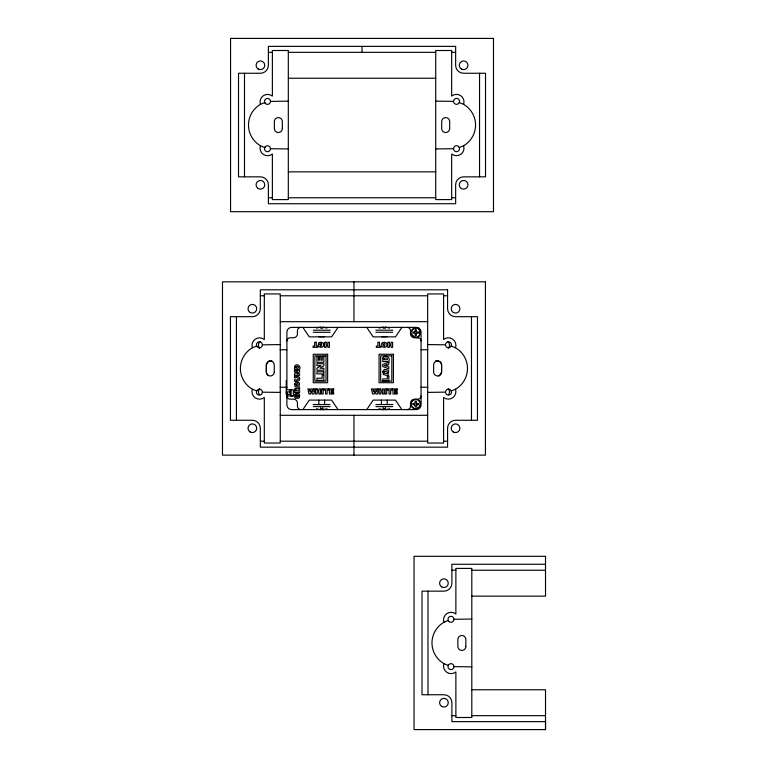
<?xml version="1.0" encoding="UTF-8"?>
<svg xmlns="http://www.w3.org/2000/svg" width="768" height="768" viewBox="0 0 768 768"><rect width="100%" height="100%" fill="white"/><g stroke="black" fill="none" stroke-linecap="round" stroke-linejoin="round"><path stroke-width="1.15" d="M318.845 404.534L318.845 400.109M324.595 404.534L324.595 400.109M381.446 404.534L381.446 400.109M387.197 404.534L387.197 400.109M415.162 331.997L412.8 331.997L412.8 333.168L415.162 333.168L415.162 335.51L416.342 335.51L416.342 333.168L418.714 333.168L418.714 331.997L416.342 331.997L416.342 329.654L415.162 329.654L415.162 331.565M415.162 403.037L415.162 401.117L416.342 401.117L416.342 403.459L418.714 403.459L418.714 404.63L416.342 405.062M384.134 371.798L384.134 372.835A1.104 1.104 0 0 0 384.672 373.382L386.861 373.382A1.094 1.094 0 0 0 387.475 372.586L386.87 371.242L384.662 371.242M411.187 331.373C422.717 317.376 422.717 347.779 411.187 333.792M411.187 402.835L412.406 400.733L414.528 399.523M385.382 327.178L385.382 328.166L383.27 328.166L383.27 327.062L379.046 328.09M338.016 327.379L331.622 336.864L309.264 336.864L302.88 327.379M302.88 409.603L309.264 400.109L331.622 400.109L338.016 409.603M401.885 327.379L395.501 336.864L373.142 336.864L366.758 327.379M366.758 409.603L373.142 400.109L395.501 400.109L401.885 409.603M389.606 408.739L385.382 409.766L385.382 407.674M260.016 341.587L259.219 342.518A4.656 4.656 0 0 0 259.718 348.211M319.037 342.874L320.957 342.182L322.906 342.806A2.342 2.342 0 0 1 323.578 343.987C324.989 348.662 316.627 348.202 318.538 343.69A2.16 2.16 0 0 1 319.037 342.874A2.218 2.218 0 0 1 319.843 342.365M382.272 342.874L384.202 342.182L386.141 342.806A2.342 2.342 0 0 1 386.813 343.987C388.234 348.662 379.862 348.202 381.773 343.69A2.16 2.16 0 0 1 382.272 342.874A2.218 2.218 0 0 1 383.078 342.365M327.005 408.739L322.781 409.766L322.781 407.674M260.429 104.352A7.565 7.565 0 0 1 272.381 96.096L272.381 50.506L288.317 50.506L288.317 199.594L272.381 199.594L272.381 154.042A7.574 7.574 0 0 1 260.429 145.747A23.904 23.904 0 0 1 260.429 104.352L264.758 102.557M459.283 147.542L463.613 145.747A23.904 23.904 0 0 0 463.613 104.352A7.574 7.574 0 0 0 451.661 96.058L451.661 50.506L435.725 50.506L435.725 199.594L451.661 199.594L451.661 154.003A7.565 7.565 0 0 0 463.613 145.747M252.365 347.789A7.565 7.565 0 0 1 264.317 339.542L264.317 293.942L280.253 293.942L280.253 443.03L264.317 443.03L264.317 397.478A7.574 7.574 0 0 1 252.365 389.194A23.904 23.904 0 0 1 252.365 347.789L256.694 345.994M451.219 390.979L455.539 389.194A23.904 23.904 0 0 0 455.539 347.789A7.574 7.574 0 0 0 443.587 339.504L443.587 293.942L427.661 293.942L427.661 443.03L443.587 443.03L443.587 397.44A7.565 7.565 0 0 0 455.539 389.194M443.923 622.253A7.565 7.565 0 0 1 455.875 613.997L455.875 568.406L471.811 568.406L471.811 717.494L455.875 717.494L455.875 671.942A7.574 7.574 0 0 1 443.923 663.648A23.904 23.904 0 0 1 443.923 622.253L448.253 620.458M322.781 408.672L320.669 408.672M385.382 408.672L383.27 408.672M414.73 403.459L412.8 403.459L412.8 404.63L415.162 405.062M416.774 404.63L416.342 406.973L415.162 406.973L414.73 404.63M270.47 101.395L288.317 101.146M453.571 148.704L435.725 148.954M262.406 344.842L280.253 344.582M445.498 392.141L427.661 392.39M453.965 619.296L471.811 619.046M268.397 52.339L272.381 52.339M288.317 52.339L435.725 52.339M451.661 52.339L455.645 52.339M288.317 78.24L435.725 78.24M435.725 101.146L453.571 101.366M288.317 148.954L270.47 148.733M288.317 171.859L435.725 171.859M268.397 197.76L272.381 197.76M288.317 197.76L435.725 197.76M451.661 197.76L455.645 197.76M260.333 295.786L264.317 295.786M280.253 295.786L427.661 295.786M443.587 295.786L447.571 295.786M280.253 321.677L427.661 321.677M313.277 330.202L330.173 330.202M375.869 330.202L392.774 330.202M313.277 332.294L330.173 332.294M375.869 332.294L392.774 332.294M318.864 336.72L324.586 336.72M381.466 336.72L387.178 336.72M427.661 344.582L445.498 344.803M280.138 349.738L286.906 349.738M421.056 349.738L427.824 349.738M280.138 387.245L286.906 387.245M421.056 387.245L427.824 387.245M286.272 391.862L290.102 391.862M280.253 392.39L262.406 392.179M286.272 392.65L287.549 392.65L287.549 393.59L286.272 393.59M291.062 395.846L293.299 395.846M286.906 397.114L286.906 395.971L293.299 395.971L293.299 389.779L286.906 389.779L286.906 332.122A4.771 4.771 0 0 1 291.696 327.398L416.266 327.379A4.771 4.771 0 0 1 421.066 332.122L421.056 404.851A4.771 4.771 0 0 1 416.266 409.584L291.696 409.603A4.771 4.771 0 0 1 286.896 404.851L286.906 394.147M313.834 404.534L313.277 404.534L329.885 404.534M314.41 404.534L321.725 404.534M323.914 404.534L325.949 404.534M327.696 404.534L329.04 404.534M375.869 404.534L392.774 404.534M313.277 406.627L330.173 406.627M375.869 406.627L392.774 406.627M280.253 415.296L427.661 415.296M260.333 441.197L264.317 441.197M280.253 441.197L427.661 441.197M443.587 441.197L447.571 441.197M545.52 564.269L451.891 564.269L451.891 583.19A7.968 7.968 0 0 1 443.923 591.158L422.016 591.158L422.016 694.742L443.923 694.742A7.968 7.968 0 0 1 451.891 702.71L451.891 721.632L545.52 721.632M451.891 570.24L455.875 570.24M471.811 570.24L545.52 570.24M471.811 596.141L545.52 596.141L545.52 556.301L414.048 556.301L414.048 729.6L545.52 729.6L545.52 689.76L471.811 689.76M471.811 666.854L453.965 666.634M451.891 715.661L455.875 715.661M471.811 715.661L545.52 715.661M545.52 720.634L545.52 729.6M385.411 327.11L389.606 328.09M459.274 102.547L463.613 104.352M260.429 145.747L264.768 147.552M451.2 345.994L455.539 347.789M252.365 389.194L256.704 390.989M443.923 663.648L448.262 665.453M379.046 408.739L383.27 409.766L383.27 407.674M316.445 408.739L320.669 409.766L320.669 407.674M418.118 399.994C425.606 404.592 413.702 413.616 411.187 405.264M447.917 341.558L448.723 342.49A4.656 4.656 0 0 1 448.262 348.182M298.502 395.453L297.754 394.906L297.754 395.952L296.698 395.952L296.698 393.542L298.877 393.542L299.654 395.347L299.386 397.498A2.064 2.064 0 0 1 298.752 398.208L295.594 398.352A2.189 2.189 0 0 1 294.835 397.661L294.566 394.714L295.862 393.61L295.555 396.24A0.979 0.979 0 0 0 295.891 396.816L297.744 397.046L298.55 396.211A1.622 1.622 0 0 0 298.502 395.453M287.155 397.19L286.906 395.971A3.206 3.206 0 0 0 290.131 399.149L293.357 399.158A4.09 4.09 0 0 1 297.466 402.874L297.446 406.234A3.379 3.379 0 0 0 300.845 409.584M479.549 73.258L479.549 176.842M471.475 316.694L471.475 420.278M427.987 591.158L427.987 694.742M362.016 46.368L362.016 52.339M353.952 281.837L353.952 321.677M353.952 415.296L353.952 455.136M327.005 328.09L322.81 327.11L322.781 328.166L320.669 328.166L320.669 327.062L316.445 328.09M291.062 389.395L291.062 395.971M290.102 389.645L290.102 394.387L286.272 394.387L286.272 380.467M244.493 73.258L244.493 176.842M236.429 316.694L236.429 420.278M448.243 388.771A4.656 4.656 0 0 1 448.742 394.454M268.685 375.638A4.762 4.762 0 0 1 267.715 374.89A4.666 4.666 0 0 1 266.371 371.549L266.429 364.598L268.349 361.555A4.771 4.771 0 0 1 271.872 360.739M259.238 394.483A4.656 4.656 0 0 1 259.699 388.79M435.696 360.816A4.762 4.762 0 0 1 440.246 362.093A4.666 4.666 0 0 1 441.59 365.424L441.533 372.374L439.613 375.427A4.771 4.771 0 0 1 438.528 376.003M407.117 409.584A3.379 3.379 0 0 0 410.525 406.234L410.515 402.874A4.09 4.09 0 0 1 414.605 399.178L417.83 399.158A3.206 3.206 0 0 0 421.066 395.971M421.066 341.011A3.206 3.206 0 0 0 417.83 337.824L414.605 337.814A4.09 4.09 0 0 1 410.506 334.109L410.515 330.739A3.379 3.379 0 0 0 407.117 327.389M300.845 327.389A3.379 3.379 0 0 0 297.437 330.739L297.446 334.109A4.09 4.09 0 0 1 293.357 337.805L290.131 337.814A3.206 3.206 0 0 0 286.896 341.011M419.078 329.27A4.742 4.742 0 0 0 412.406 329.27A4.656 4.656 0 0 0 412.406 335.894A4.742 4.742 0 0 0 419.098 335.894A4.656 4.656 0 0 0 419.098 329.27M384.125 371.942A1.104 1.104 0 0 1 384.653 371.386M419.078 400.733A4.742 4.742 0 0 0 412.406 400.733A4.656 4.656 0 0 0 412.406 407.366A4.742 4.742 0 0 0 419.098 407.357A4.656 4.656 0 0 0 419.098 400.733M319.968 344.467C321.341 349.891 323.107 340.474 319.968 344.467M383.203 344.467C384.576 349.891 386.342 340.474 383.203 344.467M294.528 389.347L294.499 392.592L299.606 392.592L299.606 391.018L297.533 391.018L299.606 389.376L299.606 387.61C297.734 390.893 295.939 386.16 294.528 389.347M295.67 367.19L295.651 367.862C301.44 369.456 297.11 364.186 295.67 367.19M299.693 378.672L299.251 380.486L297.946 381.187L294.499 381.216L294.499 379.661C299.664 381.389 299.674 376.195 294.499 377.933L294.499 376.368L297.984 376.406L299.357 377.251L299.693 378.672M384.115 358.934L384.096 359.741L387.427 359.741C388.157 357.658 384.48 357.168 384.115 358.934M294.451 384.096L295.104 386.621L297.878 387.226A2.381 2.381 0 0 0 299.069 386.563L299.52 383.53A2.189 2.189 0 0 0 298.992 382.733L295.92 382.234L294.451 384.096M382.656 371.616L383.443 374.621L386.746 375.331A2.832 2.832 0 0 0 388.157 374.544L388.694 370.934A2.611 2.611 0 0 0 388.07 369.974L384.403 369.389L382.656 371.616M294.547 366.48L294.499 369.427L299.606 369.427C301.651 365.75 295.872 362.717 294.547 366.48M382.771 358.09L382.714 361.603L388.81 361.603C391.248 357.216 384.355 353.597 382.771 358.09M295.632 384.461C297.888 388.714 299.722 381.149 295.632 384.461M295.565 389.971L295.526 391.018L296.573 391.018L296.342 389.693L295.565 389.971M313.546 388.934L313.008 391.766L312.211 388.934L310.723 388.934L309.926 391.766L309.389 388.934L307.891 388.934L309.024 393.994L310.579 393.994L311.472 390.806L312.365 393.994L313.91 393.994L315.043 388.934L313.546 388.934M377.107 388.934L376.57 391.766L375.773 388.934L374.275 388.934L373.488 391.766L372.95 388.934L371.453 388.934L372.586 393.994L374.131 393.994L375.024 390.806L375.926 393.994L377.472 393.994L378.595 388.934L377.107 388.934M264.893 147.245L264.595 147.965A2.986 2.986 0 0 0 268.003 151.68A2.986 2.986 0 0 0 269.933 147.024A2.986 2.986 0 0 0 264.893 147.245M256.829 390.682L256.531 391.402A2.986 2.986 0 0 0 259.939 395.117A2.986 2.986 0 0 0 261.869 390.461A2.986 2.986 0 0 0 256.829 390.682M459.437 102.134L459.139 102.854A2.986 2.986 0 0 1 454.109 103.075A2.986 2.986 0 0 1 456.038 98.419A2.986 2.986 0 0 1 459.437 102.134M451.373 345.581L451.075 346.301A2.986 2.986 0 0 1 446.045 346.512A2.986 2.986 0 0 1 447.974 341.856A2.986 2.986 0 0 1 451.373 345.581M448.397 665.146L448.099 665.866A2.986 2.986 0 0 0 451.498 669.581A2.986 2.986 0 0 0 453.427 664.925A2.986 2.986 0 0 0 448.397 665.146M297.322 371.962L294.499 373.862L294.499 375.322L299.606 375.322L299.606 373.853L296.803 373.853L299.606 371.962L299.606 370.483L294.499 370.483L294.499 371.962L297.322 371.962M320.765 365.683L316.934 368.266L316.934 370.234L323.846 370.234L323.846 368.246L320.054 368.246L323.846 365.683L323.846 363.686L316.934 363.686L316.934 365.683L320.765 365.683M388.81 362.218L382.714 364.483L382.714 366.518L388.81 368.784L388.81 366.883L387.802 366.586L387.802 364.474L388.81 364.176L388.81 362.218M386.486 364.858L384.288 365.53L386.486 366.182L386.486 364.858M493.488 38.4L230.554 38.4L230.554 211.699L493.488 211.699L493.488 38.4M455.645 46.368L268.397 46.368L268.397 65.29A7.968 7.968 0 0 1 260.429 73.258L238.522 73.258L238.522 176.842L260.429 176.842A7.968 7.968 0 0 1 268.397 184.81L268.397 203.731L455.645 203.731L455.645 184.81A7.968 7.968 0 0 1 463.613 176.842L485.52 176.842L485.52 73.258L463.613 73.258A7.968 7.968 0 0 1 455.645 65.29L455.645 46.368M485.424 281.837L222.48 281.837L222.48 455.136L485.424 455.136L485.424 281.837M447.571 289.805L260.333 289.805L260.333 308.726A7.968 7.968 0 0 1 252.365 316.694L230.448 316.694L230.448 420.278L252.365 420.278A7.968 7.968 0 0 1 260.333 428.246L260.333 447.168L447.571 447.168L447.571 428.246A7.968 7.968 0 0 1 455.539 420.278L477.456 420.278L477.456 316.694L455.539 316.694A7.968 7.968 0 0 1 447.571 308.726L447.571 289.805M316.262 342.269L314.688 342.269L314.688 346.08L313.075 346.08L313.075 347.328L317.875 347.328L317.875 346.08L316.262 346.08L316.262 342.269M326.102 342.269L324.509 342.269L324.509 347.328L326.102 347.328L326.102 345.562L327.821 345.562L327.821 347.328L329.405 347.328L329.405 342.269L327.821 342.269L327.821 344.314L326.102 344.314L326.102 342.269M379.507 342.269L377.923 342.269L377.923 346.08L376.31 346.08L376.31 347.328L381.11 347.328L381.11 346.08L379.507 346.08L379.507 342.269M389.338 342.269L387.754 342.269L387.754 347.328L389.338 347.328L389.338 345.562L391.066 345.562L391.066 347.328L392.64 347.328L392.64 342.269L391.066 342.269L391.066 344.314L389.338 344.314L389.338 342.269M327.629 354.259L313.258 354.259L313.258 382.723L327.629 382.723L327.629 354.259M393.427 354.259L379.056 354.259L379.056 382.723L393.427 382.723L393.427 354.259M326.035 355.843L314.861 355.843L314.861 381.139L326.035 381.139L326.035 355.843M391.824 355.843L380.65 355.843L380.65 381.139L391.824 381.139L391.824 355.843M323.846 356.515L322.282 356.515L322.282 360.173L320.918 360.173L320.918 356.88L319.507 356.88L319.507 360.173L318.413 360.173L318.413 356.621L316.934 356.621L316.934 362.294L323.846 362.294L323.846 356.515M323.846 371.77L316.934 371.77L316.934 373.891L323.846 373.891L323.846 371.77M323.846 374.938L322.147 374.938L322.147 378.23L316.934 378.23L316.934 380.352L323.846 380.352L323.846 374.938M388.81 376.051L387.302 376.051L387.302 378.96L382.714 378.96L382.714 380.832L388.81 380.832L388.81 376.051M317.146 388.934L315.562 388.934L315.562 393.994L317.146 393.994L317.146 391.949L318.864 391.949L318.864 393.994L320.458 393.994L320.458 388.934L318.864 388.934L318.864 390.71L317.146 390.71L317.146 388.934M323.146 388.934L321.562 388.934L321.562 393.994L323.146 393.994L323.146 388.934M328.723 388.934L323.923 388.934L323.923 390.182L325.536 390.182L325.536 393.994L327.11 393.994L327.11 390.182L328.723 390.182L328.723 388.934M333.667 388.934L329.434 388.934L329.434 393.994L333.744 393.994L333.744 392.851L331.018 392.851L331.018 391.853L333.475 391.853L333.475 390.826L331.018 390.826L331.018 390.019L333.667 390.019L333.667 388.934M380.698 388.934L379.123 388.934L379.123 393.994L380.698 393.994L380.698 391.949L382.426 391.949L382.426 393.994L384.01 393.994L384.01 388.934L382.426 388.934L382.426 390.71L380.698 390.71L380.698 388.934M386.707 388.934L385.123 388.934L385.123 393.994L386.707 393.994L386.707 388.934M392.285 388.934L387.485 388.934L387.485 390.182L389.088 390.182L389.088 393.994L390.672 393.994L390.672 390.182L392.285 390.182L392.285 388.934M397.219 388.934L392.995 388.934L392.995 393.994L397.296 393.994L397.296 392.851L394.57 392.851L394.57 391.853L397.027 391.853L397.027 390.826L394.57 390.826L394.57 390.019L397.219 390.019L397.219 388.934M459.437 147.926L459.139 147.206A2.986 2.986 0 0 0 454.109 146.986A2.986 2.986 0 0 0 456.038 151.642A2.986 2.986 0 0 0 459.437 147.926M451.373 391.373L451.075 390.643A2.986 2.986 0 0 0 446.045 390.432A2.986 2.986 0 0 0 447.974 395.088A2.986 2.986 0 0 0 451.373 391.373M264.893 102.893L264.595 102.173A2.986 2.986 0 0 1 268.003 98.458A2.986 2.986 0 0 1 269.933 103.114A2.986 2.986 0 0 1 264.893 102.893M448.397 620.794L448.099 620.074A2.986 2.986 0 0 1 451.498 616.358A2.986 2.986 0 0 1 453.427 621.014A2.986 2.986 0 0 1 448.397 620.794M256.829 346.33L256.531 345.61A2.986 2.986 0 0 1 259.939 341.894A2.986 2.986 0 0 1 261.869 346.55A2.986 2.986 0 0 1 256.829 346.33M465.84 646.435L465.84 639.466A3.984 3.984 0 0 0 461.856 635.482A3.984 3.984 0 0 0 457.872 639.466L457.872 646.435A3.984 3.984 0 0 0 461.856 650.419A3.984 3.984 0 0 0 465.84 646.435M449.664 128.534L449.664 121.565A3.984 3.984 0 0 0 445.68 117.581A3.984 3.984 0 0 0 441.696 121.565L441.696 128.534A3.984 3.984 0 0 0 445.68 132.518A3.984 3.984 0 0 0 449.664 128.534M441.6 371.971L441.6 365.002A3.984 3.984 0 0 0 437.616 361.018A3.984 3.984 0 0 0 433.632 365.002L433.632 371.971A3.984 3.984 0 0 0 437.616 375.955A3.984 3.984 0 0 0 441.6 371.971M282.336 128.534L282.336 121.565A3.984 3.984 0 0 0 278.352 117.581A3.984 3.984 0 0 0 274.368 121.565L274.368 128.534A3.984 3.984 0 0 0 278.352 132.518A3.984 3.984 0 0 0 282.336 128.534M274.272 371.971L274.272 365.002A3.984 3.984 0 0 0 270.288 361.018A3.984 3.984 0 0 0 266.304 365.002L266.304 371.971A3.984 3.984 0 0 0 270.288 375.955A3.984 3.984 0 0 0 274.272 371.971M258.259 69.043A4.33 4.33 0 0 0 264.758 65.29A4.33 4.33 0 0 0 258.259 61.536A4.33 4.33 0 0 0 258.259 69.043M258.259 188.563A4.33 4.33 0 0 0 264.758 184.81A4.33 4.33 0 0 0 258.259 181.056A4.33 4.33 0 0 0 258.259 188.563M461.443 188.563A4.33 4.33 0 0 0 467.942 184.81A4.33 4.33 0 0 0 461.443 181.056A4.33 4.33 0 0 0 461.443 188.563M461.443 69.043A4.33 4.33 0 0 0 467.942 65.29A4.33 4.33 0 0 0 461.443 61.536A4.33 4.33 0 0 0 461.443 69.043M250.195 432A4.33 4.33 0 0 0 256.694 428.246A4.33 4.33 0 0 0 250.195 424.493A4.33 4.33 0 0 0 250.195 432M250.195 312.48A4.33 4.33 0 0 0 256.694 308.726A4.33 4.33 0 0 0 250.195 304.982A4.33 4.33 0 0 0 250.195 312.48M453.379 312.48A4.33 4.33 0 0 0 459.878 308.726A4.33 4.33 0 0 0 453.379 304.982A4.33 4.33 0 0 0 453.379 312.48M453.379 432A4.33 4.33 0 0 0 459.878 428.246A4.33 4.33 0 0 0 453.379 424.493A4.33 4.33 0 0 0 453.379 432M441.763 706.464A4.33 4.33 0 0 0 448.262 702.71A4.33 4.33 0 0 0 441.763 698.957A4.33 4.33 0 0 0 441.763 706.464M441.763 586.944A4.33 4.33 0 0 0 448.262 583.19A4.33 4.33 0 0 0 441.763 579.437A4.33 4.33 0 0 0 441.763 586.944"/></g></svg>
